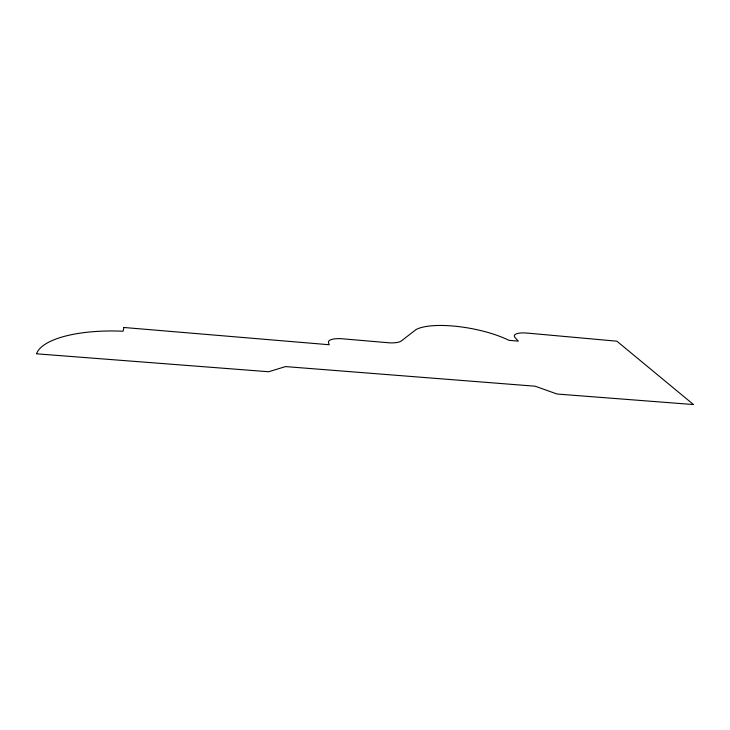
<?xml version="1.0" encoding="UTF-8"?>
<svg xmlns="http://www.w3.org/2000/svg" width="730" height="730" viewBox="0 0 730 730"><rect width="100%" height="100%" fill="white"/><g stroke="black" fill="none" stroke-linecap="round" stroke-linejoin="round"><path stroke-width="1.09" d="M123.936 327.487L123.069 331.228A89.206 30.751 3.4 0 0 36.5 353.813L268.676 371.743L285.53 366.588L535.163 386.216L557.09 394.027L693.5 404.557L616.896 341.193L527.68 333.126A19.956 5.53 11.5 0 0 515.289 337.862L518.327 341.147L508.883 340.308A57.205 16.963 10.5 0 0 416.063 329.549L401.336 340.937A18.615 5.657 9 0 1 389.847 342.863L342.525 338.811A16.498 5.238 8.3 0 0 328.546 342.89L329.23 344.743L123.936 327.487"/></g></svg>
